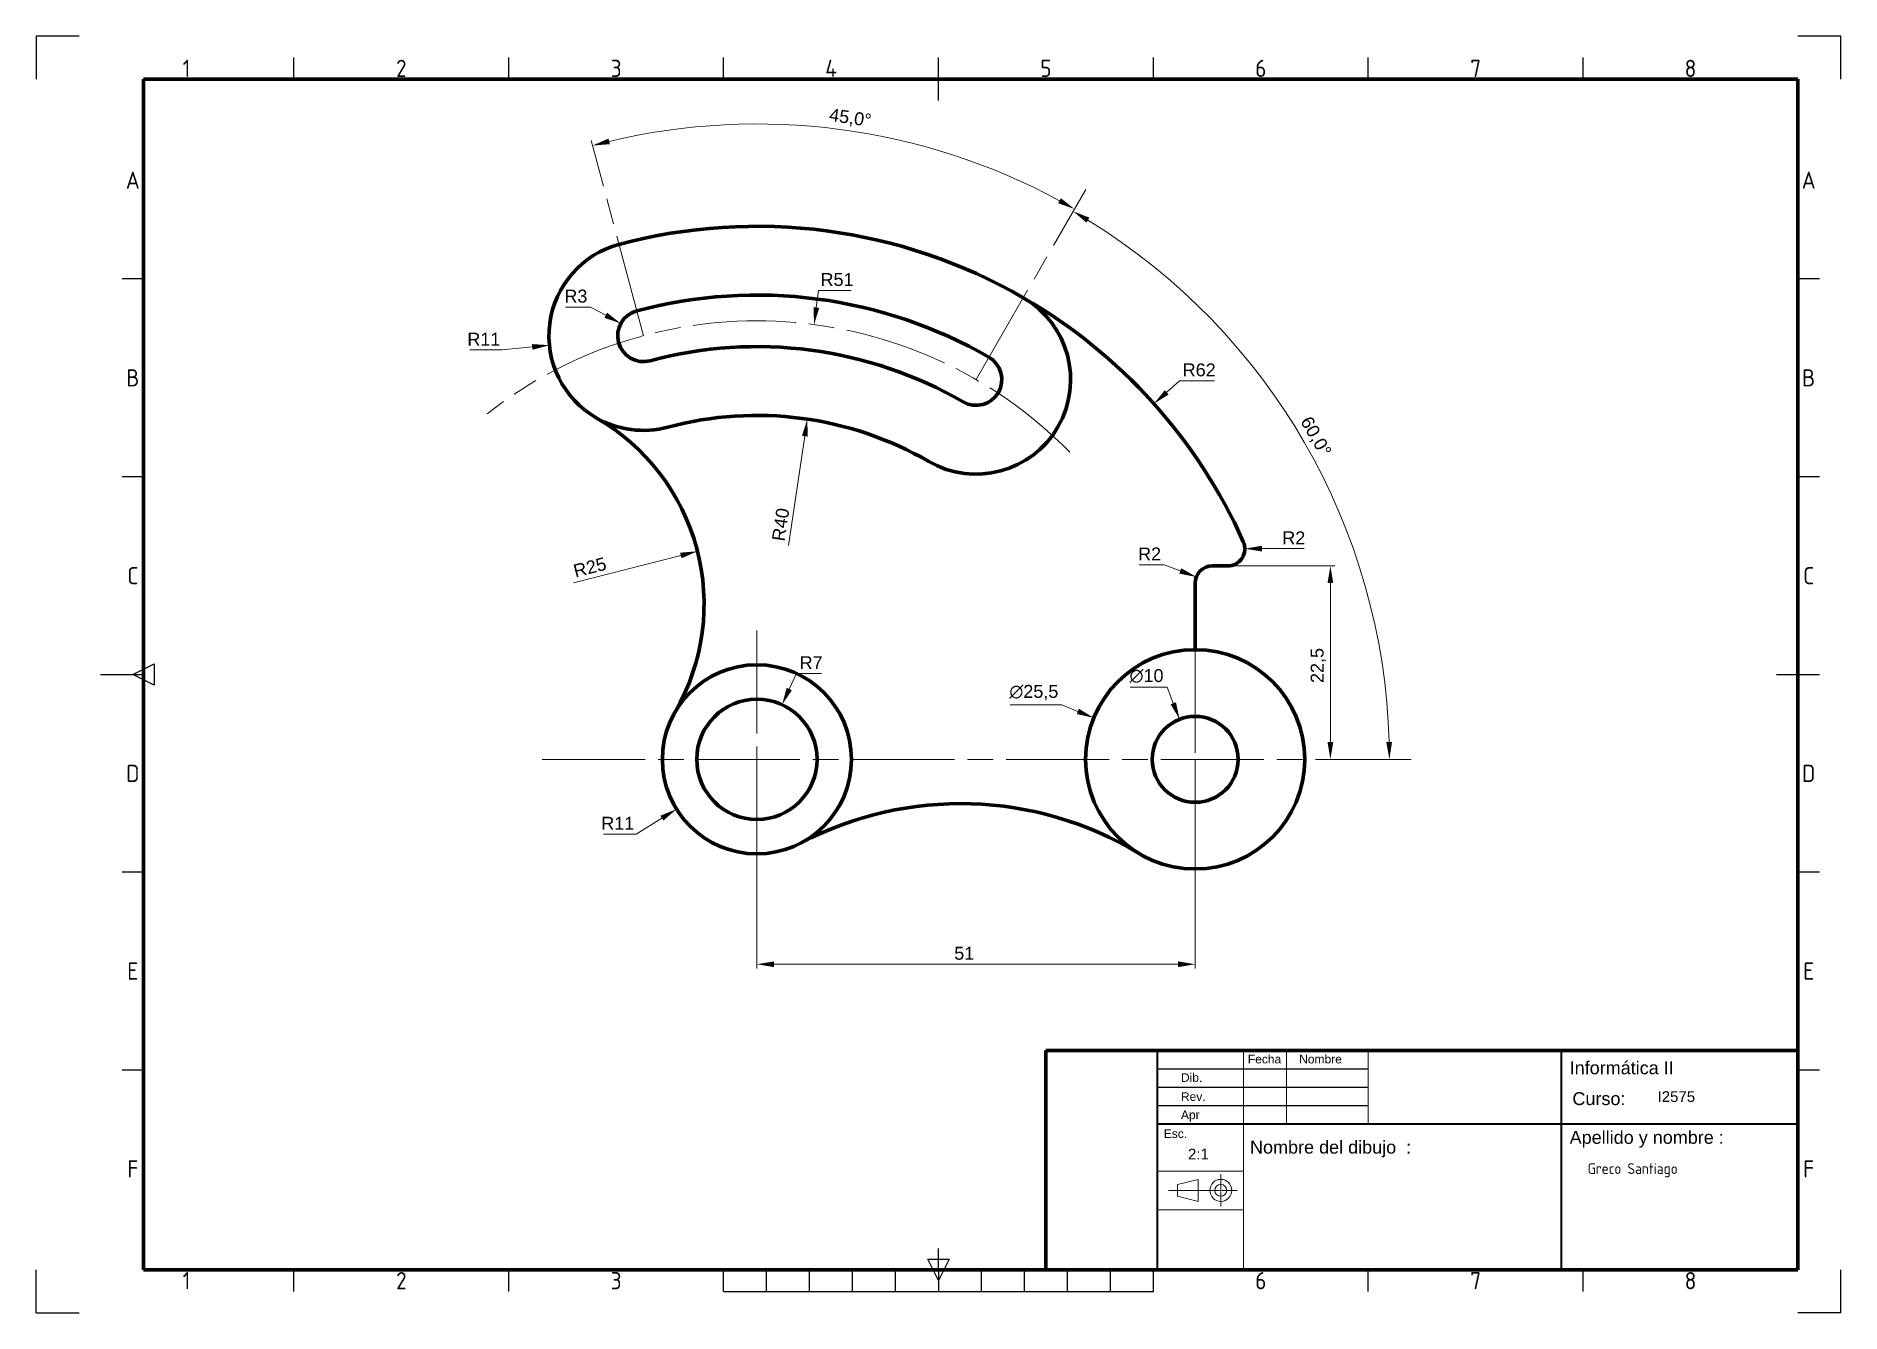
# Paper-space layout 'Presentación1' of a CAD drawing. Header units: millimetres. Extents: x 0 to 420, y 0 to 297.
import ezdxf
from ezdxf.enums import TextEntityAlignment as Align

# ---------------------------------------------------------------- set-up
doc = ezdxf.new("R2010")
doc.units = ezdxf.units.MM
doc.linetypes.add('ACAD_ISO08W100', pattern=[36, 24, -3, 6, -3])
doc.linetypes.add('CENTER2', pattern=[28.575, 19.05, -3.175, 3.175, -3.175])
for name, color, linetype, lineweight in [('Contornos visibles', 1, 'Continuous', 100), ('Cotas', 5, 'Continuous', 20), ('Ejes', 3, 'ACAD_ISO08W100', 20)]:
    doc.layers.add(name, color=color, linetype=linetype, lineweight=lineweight)
doc.styles.add('ISO Proportional', font='isocp.shx')
doc.styles.get("Standard").update_dxf_attribs({"font": 'arial.ttf'})
doc.dimstyles.new('Info 2', dxfattribs={"dimscale": 0, "dimtxt": 3, "dimasz": 4, "dimexe": 1, "dimexo": 0, "dimgap": 1, "dimtad": 1, "dimtoh": 1, "dimlfac": 0.5, "dimtxsty": 'Standard', "dimcen": 0, "dimclrd": 256, "dimclre": 256, "dimclrt": 256, "dimadec": 1, "dimazin": 0, "dimtfac": 1, "dimtofl": 0, "dimtmove": 0, "dimatfit": 3, "dimfxl": 1, "dimlwd": -1, "dimlwe": -1, "dimarcsym": 0})

# ---------------------------------------------------------------- blocks, each defined once
blk = doc.blocks.new('*U36')
at = {"color": 0, "linetype": 'CENTER2', "lineweight": 20, "ltscale": 3, "transparency": 16777216}
for p, q in [((-12.18, 0), (-0.28, 0)), ((0, 0.28), (0, 3.78)), ((0.28, 0), (3.78, 0)), ((0, -3.78), (0, -0.28))]:
    blk.add_line(p, q, dxfattribs=at)
at = {"color": 0, "linetype": 'Continuous', "lineweight": 20, "ltscale": 3, "transparency": 16777216}
for p, q in [((-0.14, 0), (0.14, 0)), ((0, -0.14), (0, 0.14))]:
    blk.add_line(p, q, dxfattribs=at)
blk = doc.blocks.new('*D59')
at = {"layer": 'Cotas', "transparency": 16777216}
blk.add_arc((167.74, 128.76), 147.81, 61.5506, 103.4494, dxfattribs=at)
for points in [[(133.53, 271.87), (133.2, 273.16), (129.48, 271.54)], [(238.48, 259.3), (237.83, 258.14), (241.64, 256.77)]]:
    blk.add_solid(points, dxfattribs=at)
at = {"layer": 'Defpoints', "color": 0, "transparency": 16777216}
for p in [(167.74, 276.57), (129.16, 272.75), (244.27, 261.32), (141.34, 227.29), (218.74, 217.1)]:
    blk.add_point(p, dxfattribs=at)
at = {"layer": 'Cotas', "transparency": 16777216, "insert": (189.45, 277.8), "char_height": 3, "attachment_point": 5, "rotation": 351.7122}
blk.add_mtext('45,0°', dxfattribs=at)
blk = doc.blocks.new('*D60')
at = {"layer": 'Cotas', "transparency": 16777216}
blk.add_arc((167.74, 128.76), 147.19, 1.5571, 58.4429, dxfattribs=at)
for points in [[(244.43, 253.62), (245.11, 254.76), (241.34, 256.24)], [(315.54, 132.77), (314.21, 132.76), (314.93, 128.76)]]:
    blk.add_solid(points, dxfattribs=at)
at = {"layer": 'Defpoints', "color": 0, "transparency": 16777216}
for p in [(244.27, 261.32), (218.74, 217.1), (306.06, 179.11), (117.74, 128.76), (320.03, 128.76)]:
    blk.add_point(p, dxfattribs=at)
at = {"layer": 'Cotas', "transparency": 16777216, "insert": (297.64, 203.76), "char_height": 3, "attachment_point": 5, "rotation": 300}
blk.add_mtext('60,0°', dxfattribs=at)
blk = doc.blocks.new('*D61')
at = {"layer": 'Cotas', "transparency": 16777216}
blk.add_line((125.04, 169.84), (150.04, 176.19), dxfattribs=at)
blk.add_solid([(149.87, 176.83), (150.2, 175.54), (153.91, 177.17)], dxfattribs=at)
at = {"layer": 'Defpoints', "color": 0, "transparency": 16777216}
for p in [(153.91, 177.17), (105.45, 164.87)]:
    blk.add_point(p, dxfattribs=at)
at = {"layer": 'Cotas', "transparency": 16777216, "insert": (128.87, 173.43), "char_height": 3, "attachment_point": 5, "rotation": 14.2371}
blk.add_mtext('R25', dxfattribs=at)
blk = doc.blocks.new('*D62')
at = {"layer": 'Cotas', "transparency": 16777216}
for p, q in [((123.2, 233.98), (129.04, 233.98)), ((129.04, 233.98), (132.55, 232.07))]:
    blk.add_line(p, q, dxfattribs=at)
blk.add_solid([(132.87, 232.65), (132.24, 231.48), (136.07, 230.16)], dxfattribs=at)
at = {"layer": 'Defpoints', "color": 0, "transparency": 16777216}
for p in [(136.07, 230.16), (141.34, 227.29)]:
    blk.add_point(p, dxfattribs=at)
at = {"layer": 'Cotas', "transparency": 16777216, "insert": (125.62, 236.51), "char_height": 3, "attachment_point": 5}
blk.add_mtext('R3', dxfattribs=at)
blk = doc.blocks.new('*D63')
at = {"layer": 'Cotas', "transparency": 16777216}
for p, q in [((182.1, 237.82), (181.57, 233.86)), ((189.69, 237.82), (182.1, 237.82))]:
    blk.add_line(p, q, dxfattribs=at)
blk.add_solid([(180.91, 233.95), (182.24, 233.77), (181.05, 229.89)], dxfattribs=at)
at = {"layer": 'Defpoints', "color": 0, "transparency": 16777216}
for p in [(181.05, 229.89), (167.74, 128.76)]:
    blk.add_point(p, dxfattribs=at)
at = {"layer": 'Cotas', "transparency": 16777216, "insert": (186.39, 240.36), "char_height": 3, "attachment_point": 5}
blk.add_mtext('R51', dxfattribs=at)
blk = doc.blocks.new('*D64')
at = {"layer": 'Cotas', "transparency": 16777216}
blk.add_line((175.11, 178.48), (178.89, 203.94), dxfattribs=at)
blk.add_solid([(178.23, 204.04), (179.55, 203.84), (179.48, 207.9)], dxfattribs=at)
at = {"layer": 'Defpoints', "color": 0, "transparency": 16777216}
for p in [(179.48, 207.9), (167.74, 128.76)]:
    blk.add_point(p, dxfattribs=at)
at = {"layer": 'Cotas', "transparency": 16777216, "insert": (173.28, 183.38), "char_height": 3, "attachment_point": 5, "rotation": 81.5631}
blk.add_mtext('R40', dxfattribs=at)
blk = doc.blocks.new('*D65')
at = {"layer": 'Cotas', "transparency": 16777216}
for p, q in [((266.09, 216.81), (263.11, 214.14)), ((274.23, 216.81), (266.09, 216.81))]:
    blk.add_line(p, q, dxfattribs=at)
blk.add_solid([(262.66, 214.64), (263.55, 213.64), (260.13, 211.47)], dxfattribs=at)
at = {"layer": 'Defpoints', "color": 0, "transparency": 16777216}
for p in [(260.13, 211.47), (167.74, 128.76)]:
    blk.add_point(p, dxfattribs=at)
at = {"layer": 'Cotas', "transparency": 16777216, "insert": (270.66, 219.34), "char_height": 3, "attachment_point": 5}
blk.add_mtext('R62', dxfattribs=at)
blk = doc.blocks.new('*D66')
at = {"layer": 'Cotas', "transparency": 16777216}
for p, q in [((226.65, 141.44), (238.73, 141.44)), ((238.73, 141.44), (242.43, 139.93))]:
    blk.add_line(p, q, dxfattribs=at)
blk.add_solid([(242.68, 140.54), (242.18, 139.31), (246.14, 138.41)], dxfattribs=at)
at = {"layer": 'Defpoints', "color": 0, "transparency": 16777216}
for p in [(246.14, 138.41), (293.34, 119.12)]:
    blk.add_point(p, dxfattribs=at)
at = {"layer": 'Cotas', "transparency": 16777216, "insert": (232.19, 144.29), "char_height": 3, "attachment_point": 5}
blk.add_mtext('∅25,5', dxfattribs=at)
blk = doc.blocks.new('*D67')
at = {"layer": 'Cotas', "transparency": 16777216}
for p, q in [((254.64, 145.53), (263.19, 145.53)), ((263.19, 145.53), (264.64, 141.8))]:
    blk.add_line(p, q, dxfattribs=at)
blk.add_solid([(265.26, 142.05), (264.02, 141.56), (266.1, 138.08)], dxfattribs=at)
at = {"layer": 'Defpoints', "color": 0, "transparency": 16777216}
for p in [(266.1, 138.08), (273.38, 119.45)]:
    blk.add_point(p, dxfattribs=at)
at = {"layer": 'Cotas', "transparency": 16777216, "insert": (258.41, 148.15), "char_height": 3, "attachment_point": 5}
blk.add_mtext('∅10', dxfattribs=at)
blk = doc.blocks.new('*D68')
at = {"layer": 'Cotas', "transparency": 16777216}
for p, q in [((256.72, 174.04), (262.52, 174.04)), ((262.52, 174.04), (266.26, 172.61))]:
    blk.add_line(p, q, dxfattribs=at)
blk.add_solid([(266.5, 173.23), (266.03, 171.99), (270, 171.19)], dxfattribs=at)
at = {"layer": 'Defpoints', "color": 0, "transparency": 16777216}
for p in [(270, 171.19), (273.74, 169.76)]:
    blk.add_point(p, dxfattribs=at)
at = {"layer": 'Cotas', "transparency": 16777216, "insert": (259.12, 176.54), "char_height": 3, "attachment_point": 5}
blk.add_mtext('R2', dxfattribs=at)
blk = doc.blocks.new('*D69')
at = {"layer": 'Cotas', "transparency": 16777216}
for p, q in [((289.28, 177.78), (285.28, 177.78)), ((295.09, 177.78), (289.28, 177.78))]:
    blk.add_line(p, q, dxfattribs=at)
blk.add_solid([(285.28, 178.44), (285.28, 177.11), (281.28, 177.77)], dxfattribs=at)
at = {"layer": 'Defpoints', "color": 0, "transparency": 16777216}
for p in [(277.28, 177.76), (281.28, 177.77)]:
    blk.add_point(p, dxfattribs=at)
at = {"layer": 'Cotas', "transparency": 16777216, "insert": (292.68, 180.29), "char_height": 3, "attachment_point": 5}
blk.add_mtext('R2', dxfattribs=at)
blk = doc.blocks.new('*D70')
at = {"layer": 'Cotas', "transparency": 16777216}
for p, q in [((277.28, 173.76), (302.2, 173.76)), ((301.2, 169.76), (301.2, 132.76)), ((320.03, 128.76), (300.2, 128.76))]:
    blk.add_line(p, q, dxfattribs=at)
for points in [[(300.53, 169.76), (301.86, 169.76), (301.2, 173.76)], [(300.53, 132.76), (301.86, 132.76), (301.2, 128.76)]]:
    blk.add_solid(points, dxfattribs=at)
at = {"layer": 'Defpoints', "color": 0, "transparency": 16777216}
for p in [(277.28, 173.76), (301.2, 128.76), (320.03, 128.76)]:
    blk.add_point(p, dxfattribs=at)
at = {"layer": 'Cotas', "transparency": 16777216, "insert": (298.39, 150.59), "char_height": 3, "attachment_point": 5, "rotation": 90}
blk.add_mtext('22,5', dxfattribs=at)
blk = doc.blocks.new('*D55')
at = {"layer": 'Cotas', "transparency": 16777216}
for p, q in [((100.9, 224), (108.49, 224)), ((108.49, 224), (115.47, 224.7))]:
    blk.add_line(p, q, dxfattribs=at)
blk.add_solid([(115.4, 225.36), (115.54, 224.04), (119.45, 225.1)], dxfattribs=at)
at = {"layer": 'Defpoints', "color": 0, "transparency": 16777216}
for p in [(141.34, 227.29), (119.45, 225.1)]:
    blk.add_point(p, dxfattribs=at)
at = {"layer": 'Cotas', "transparency": 16777216, "insert": (104.2, 226.51), "char_height": 3, "attachment_point": 5}
blk.add_mtext('R11', dxfattribs=at)
blk = doc.blocks.new('*D56')
at = {"layer": 'Cotas', "transparency": 16777216}
for p, q in [((139.67, 111.39), (145.63, 115.08)), ((132.08, 111.39), (139.67, 111.39))]:
    blk.add_line(p, q, dxfattribs=at)
blk.add_solid([(145.28, 115.65), (145.98, 114.52), (149.03, 117.19)], dxfattribs=at)
at = {"layer": 'Defpoints', "color": 0, "transparency": 16777216}
for p in [(167.74, 128.76), (149.03, 117.19)]:
    blk.add_point(p, dxfattribs=at)
at = {"layer": 'Cotas', "transparency": 16777216, "insert": (135.37, 113.9), "char_height": 3, "attachment_point": 5}
blk.add_mtext('R11', dxfattribs=at)
blk = doc.blocks.new('*D57')
at = {"layer": 'Cotas', "transparency": 16777216}
for p, q in [((176.94, 148.75), (175.27, 145.11)), ((182.78, 148.75), (176.94, 148.75))]:
    blk.add_line(p, q, dxfattribs=at)
blk.add_solid([(174.66, 145.39), (175.88, 144.84), (173.6, 141.48)], dxfattribs=at)
at = {"layer": 'Defpoints', "color": 0, "transparency": 16777216}
for p in [(173.6, 141.48), (167.74, 128.76)]:
    blk.add_point(p, dxfattribs=at)
at = {"layer": 'Cotas', "transparency": 16777216, "insert": (180.36, 151.25), "char_height": 3, "attachment_point": 5}
blk.add_mtext('R7', dxfattribs=at)
blk = doc.blocks.new('*D58')
at = {"layer": 'Cotas', "transparency": 16777216}
for p, q in [((167.74, 128.76), (167.74, 80.1)), ((269.74, 128.76), (269.74, 80.1)), ((171.74, 81.1), (265.74, 81.1))]:
    blk.add_line(p, q, dxfattribs=at)
for points in [[(171.74, 81.76), (171.74, 80.43), (167.74, 81.1)], [(265.74, 81.76), (265.74, 80.43), (269.74, 81.1)]]:
    blk.add_solid(points, dxfattribs=at)
at = {"layer": 'Defpoints', "color": 0, "transparency": 16777216}
for p in [(167.74, 128.76), (269.74, 128.76), (269.74, 81.1)]:
    blk.add_point(p, dxfattribs=at)
at = {"layer": 'Cotas', "transparency": 16777216, "insert": (216, 83.63), "char_height": 3, "attachment_point": 5}
blk.add_mtext('51', dxfattribs=at)

psp = doc.layouts.new('Presentación1')

# ---------------------------------------------------------------- linework, layer by layer
for p, q in [((0, 297), (0, 287)), ((10, 297), (0, 297)), ((420, 297), (410, 297)), ((420, 287), (420, 297)), ((60, 287), (60, 292)), ((110, 287), (110, 292)), ((160, 287), (160, 292)), ((210, 282), (210, 292)), ((260, 287), (260, 292)), ((310, 287), (310, 292)), ((360, 287), (360, 292)), ((25, 240.5), (20, 240.5)), ((415, 240.5), (410, 240.5)), ((25, 194.5), (20, 194.5)), ((415, 194.5), (410, 194.5)), ((15, 148.5), (25, 148.5)), ((22.5, 148.5), (27.5, 151)), ((27.5, 146), (22.5, 148.5)), ((27.5, 151), (27.5, 146)), ((405, 148.5), (415, 148.5)), ((25, 102.5), (20, 102.5)), ((415, 102.5), (410, 102.5)), ((25, 56.5), (20, 56.5)), ((261, 56.75), (310, 56.75)), ((415, 56.5), (410, 56.5)), ((261, 52.5), (310, 52.5)), ((261, 48.25), (310, 48.25)), ((210, 10), (210, 15)), ((0, 0), (0, 10)), ((60, 5), (60, 10)), ((110, 5), (110, 10)), ((160, 5), (160, 10)), ((170, 5), (170, 10)), ((180, 5), (180, 10)), ((190, 5), (190, 10)), ((200, 5), (200, 10)), ((207.5, 12.5), (212.5, 12.5)), ((210, 7.5), (207.5, 12.5)), ((212.5, 12.5), (210, 7.5)), ((210, 10), (210, 5)), ((220, 5), (220, 10)), ((230, 5), (230, 10)), ((240, 5), (240, 10)), ((250, 5), (250, 10)), ((260, 5), (260, 10)), ((310, 5), (310, 10)), ((360, 5), (360, 10)), ((420, 0), (420, 10)), ((160, 5), (260, 5)), ((0, 0), (10, 0)), ((420, 0), (410, 0))]:
    psp.add_line(p, q)
at = {"lineweight": 80}
for p, q in [((410, 287), (25, 287)), ((25, 287), (25, 10)), ((410, 10), (410, 287)), ((235, 61), (410, 61)), ((235, 10), (235, 61)), ((25, 10), (410, 10))]:
    psp.add_line(p, q, dxfattribs=at)
at = {"lineweight": 40}
for p, q in [((261, 10), (261, 61)), ((355, 10), (355, 61)), ((261, 44), (410, 44))]:
    psp.add_line(p, q, dxfattribs=at)
at = {"lineweight": 20}
for p, q in [((281, 10), (281, 61)), ((291, 44), (291, 61)), ((310, 44), (310, 61)), ((261, 33), (281, 33)), ((270.439, 31.055), (265.615, 29.882)), ((265.615, 29.882), (265.615, 27.118)), ((270.439, 31.055), (270.439, 25.945)), ((265.615, 27.118), (270.439, 25.945)), ((261, 24), (281, 24))]:
    psp.add_line(p, q, dxfattribs=at)
for radius in [2.555, 1.382]:
    psp.add_circle((275.694, 28.5), radius, dxfattribs=at)
at = {"layer": 'Contornos visibles'}
for p, q in [((273.739, 173.765), (277.279, 173.765)), ((277.279, 173.765), (277.279, 173.765)), ((269.739, 154.265), (269.739, 169.765))]:
    psp.add_line(p, q, dxfattribs=at)
for centre, radius in [((269.739, 128.765), 25.5), ((167.739, 128.765), 22), ((167.739, 128.765), 14), ((269.739, 128.765), 10)]:
    psp.add_circle(centre, radius, dxfattribs=at)
for centre, radius, start, end in [((167.739, 128.765), 124, 60, 105), ((141.34, 227.289), 22, 105, 240.09947), ((167.739, 128.765), 108, 60, 105), ((218.739, 217.1), 22, 240, 60), ((167.739, 128.765), 124, 24.10018, 60), ((141.34, 227.289), 6, 105, 285), ((167.739, 128.765), 96, 60, 105), ((218.739, 217.1), 6, 240, 60), ((105.448, 164.873), 50, 329.90053, 60.09947), ((141.34, 227.289), 22, 240.09947, 285), ((167.739, 128.765), 80, 60, 105), ((277.279, 177.765), 4, 270, 24.10018), ((273.739, 169.765), 4, 90, 180), ((215.179, 38.468), 80, 58.85827, 117.71654)]:
    psp.add_arc(centre, radius, start, end, dxfattribs=at)
at = {"layer": 'Ejes'}
for p, q in [((141.34, 227.289), (129.159, 272.748)), ((218.739, 217.1), (244.267, 261.315)), ((167.739, 158.765), (167.739, 98.765)), ((269.739, 154.265), (269.739, 94.265)), ((117.739, 128.765), (320.028, 128.765))]:
    psp.add_line(p, q, dxfattribs=at)
at = {"layer": 'Ejes', "linetype": 'ACAD_ISO08W100'}
psp.add_arc((167.739, 128.765), 102, 44.448, 127.97174, dxfattribs=at)

# ---------------------------------------------------------------- block references
at = {"linetype": 'CENTER2', "lineweight": 20, "ltscale": 3}
psp.add_blockref('*U36', (275.694, 28.5), dxfattribs=at)

# ---------------------------------------------------------------- texts
at = {"style": 'ISO Proportional'}
for s, p in [('1', (35, 289.5)), ('2', (85, 289.5)), ('3', (135, 289.5)), ('4', (185, 289.5)), ('5', (235, 289.5)), ('6', (285, 289.5)), ('7', (335, 289.5)), ('8', (385, 289.5)), ('A', (22.5, 263.5)), ('A', (412.5, 263.5)), ('B', (22.5, 217.5)), ('B', (412.5, 217.5)), ('C', (22.5, 171.5)), ('C', (412.5, 171.5)), ('D', (22.5, 125.5)), ('D', (412.5, 125.5)), ('E', (22.5, 79.5)), ('E', (412.5, 79.5)), ('F', (22.5, 33.5)), ('F', (412.5, 33.5)), ('1', (35, 7.5)), ('2', (85, 7.5)), ('3', (135, 7.5)), ('6', (285, 7.5)), ('7', (335, 7.5)), ('8', (385, 7.5))]:
    psp.add_text(s, height=4, dxfattribs=at).set_placement(p, align=Align.MIDDLE)
at = {"lineweight": 20}
for s, height, p in [('Fecha', 2, (281.989, 58.037)), ('Nombre', 2, (293.928, 58.037)), ('Dib.', 2, (266.424, 53.745)), ('Informática II', 3, (356.877, 55.51)), ('Rev.', 2, (266.424, 49.312)), ('Curso: ', 3, (357.516, 48.343)), ('Apr', 2, (266.424, 45.09)), ('Esc.', 2, (262.426, 40.699)), ('Apellido y nombre : ', 3, (356.877, 39.328)), ('Nombre del dibujo  : ', 3, (282.493, 37.055))]:
    psp.add_text(s, height=height, dxfattribs=at).set_placement(p)
at = {"layer": 'Cotas', "char_height": 2.5, "attachment_point": 1}
for s, width, insert in [('I2575', 53.12347, (377.338, 51.562)), ('2:1', 18.57375, (268.046, 38.189))]:
    psp.add_mtext_dynamic_manual_height_columns(s, width=width, gutter_width=12.5, heights=[0], dxfattribs=dict(at, insert=insert))
at = {"layer": 'Cotas', "insert": (361.066, 34.815), "char_height": 2.5, "attachment_point": 1, "style": 'ISO Proportional'}
psp.add_mtext_dynamic_manual_height_columns('Greco Santiago', width=41.04528, gutter_width=12.5, heights=[0], dxfattribs=at)

# ---------------------------------------------------------------- dimensions: what is measured, and where the dimension line sits
at = {"layer": 'Cotas'}
dim = psp.add_angular_dim_2l(base=(167.739, 276.572), line1=((218.739, 217.1), (244.267, 261.315)), line2=((141.34, 227.289), (129.159, 272.748)), dimstyle='Info 2', override={"dimscale": 0}, dxfattribs=at)
dim.commit()
dim.dimension.update_dxf_attribs({"geometry": '*D59', "text_midpoint": (189.045, 275.028), "dimtype": 162})
dim = psp.add_angular_dim_2l(base=(306.056, 179.108), line1=((117.739, 128.765), (320.028, 128.765)), line2=((218.739, 217.1), (244.267, 261.315)), dimstyle='Info 2', dxfattribs=at)
dim.commit()
dim.dimension.update_dxf_attribs({"geometry": '*D60', "text_midpoint": (297.64, 203.763)})
for center, mpoint, picture, middle in [((167.739, 128.765), (181.053, 229.892), '*D63', (186.392, 240.356)), ((141.34, 227.289), (136.069, 230.156), '*D62', (125.622, 236.51)), ((141.34, 227.289), (119.449, 225.1), '*D55', (104.197, 226.51)), ((167.739, 128.765), (260.127, 211.472), '*D65', (270.657, 219.34)), ((277.279, 177.765), (281.279, 177.77), '*D69', (292.683, 180.286)), ((273.739, 169.765), (270.001, 171.188), '*D68', (259.121, 176.541)), ((167.739, 128.765), (173.596, 141.481), '*D57', (180.362, 151.247)), ((167.739, 128.765), (149.032, 117.188), '*D56', (135.373, 113.899))]:
    dim = psp.add_radius_dim(center=center, mpoint=mpoint, dimstyle='Info 2', dxfattribs=at)
    dim.commit()
    dim.dimension.update_dxf_attribs({"geometry": picture, "text_midpoint": middle})
for center, mpoint, picture, middle in [((167.739, 128.765), (179.477, 207.899), '*D64', (175.786, 183.013)), ((105.448, 164.873), (153.912, 177.17), '*D61', (129.495, 170.975))]:
    dim = psp.add_radius_dim(center=center, mpoint=mpoint, dimstyle='Info 2', dxfattribs=at)
    dim.commit()
    dim.dimension.update_dxf_attribs({"geometry": picture, "text_midpoint": middle, "dimtype": 164})
dim = psp.add_linear_dim(base=(301.197, 128.765), p1=(277.279, 173.765), p2=(320.028, 128.765), angle=90, dimstyle='Info 2', dxfattribs=at)
dim.commit()
dim.dimension.update_dxf_attribs({"geometry": '*D70', "text_midpoint": (301.197, 150.592), "dimtype": 160})
for p1, p2, picture, middle in [((273.379, 119.451), (266.1, 138.079), '*D67', (258.412, 148.146)), ((293.343, 119.116), (246.135, 138.414), '*D66', (232.191, 144.293))]:
    dim = psp.add_diameter_dim_2p(p1=p1, p2=p2, dimstyle='Info 2', dxfattribs=at)
    dim.commit()
    dim.dimension.update_dxf_attribs({"geometry": picture, "text_midpoint": middle})
dim = psp.add_linear_dim(base=(269.739, 81.096), p1=(167.739, 128.765), p2=(269.739, 128.765), dimstyle='Info 2', dxfattribs=at)
dim.commit()
dim.dimension.update_dxf_attribs({"geometry": '*D58', "text_midpoint": (216.001, 81.096), "dimtype": 160})

doc.saveas('drawing.dxf')
